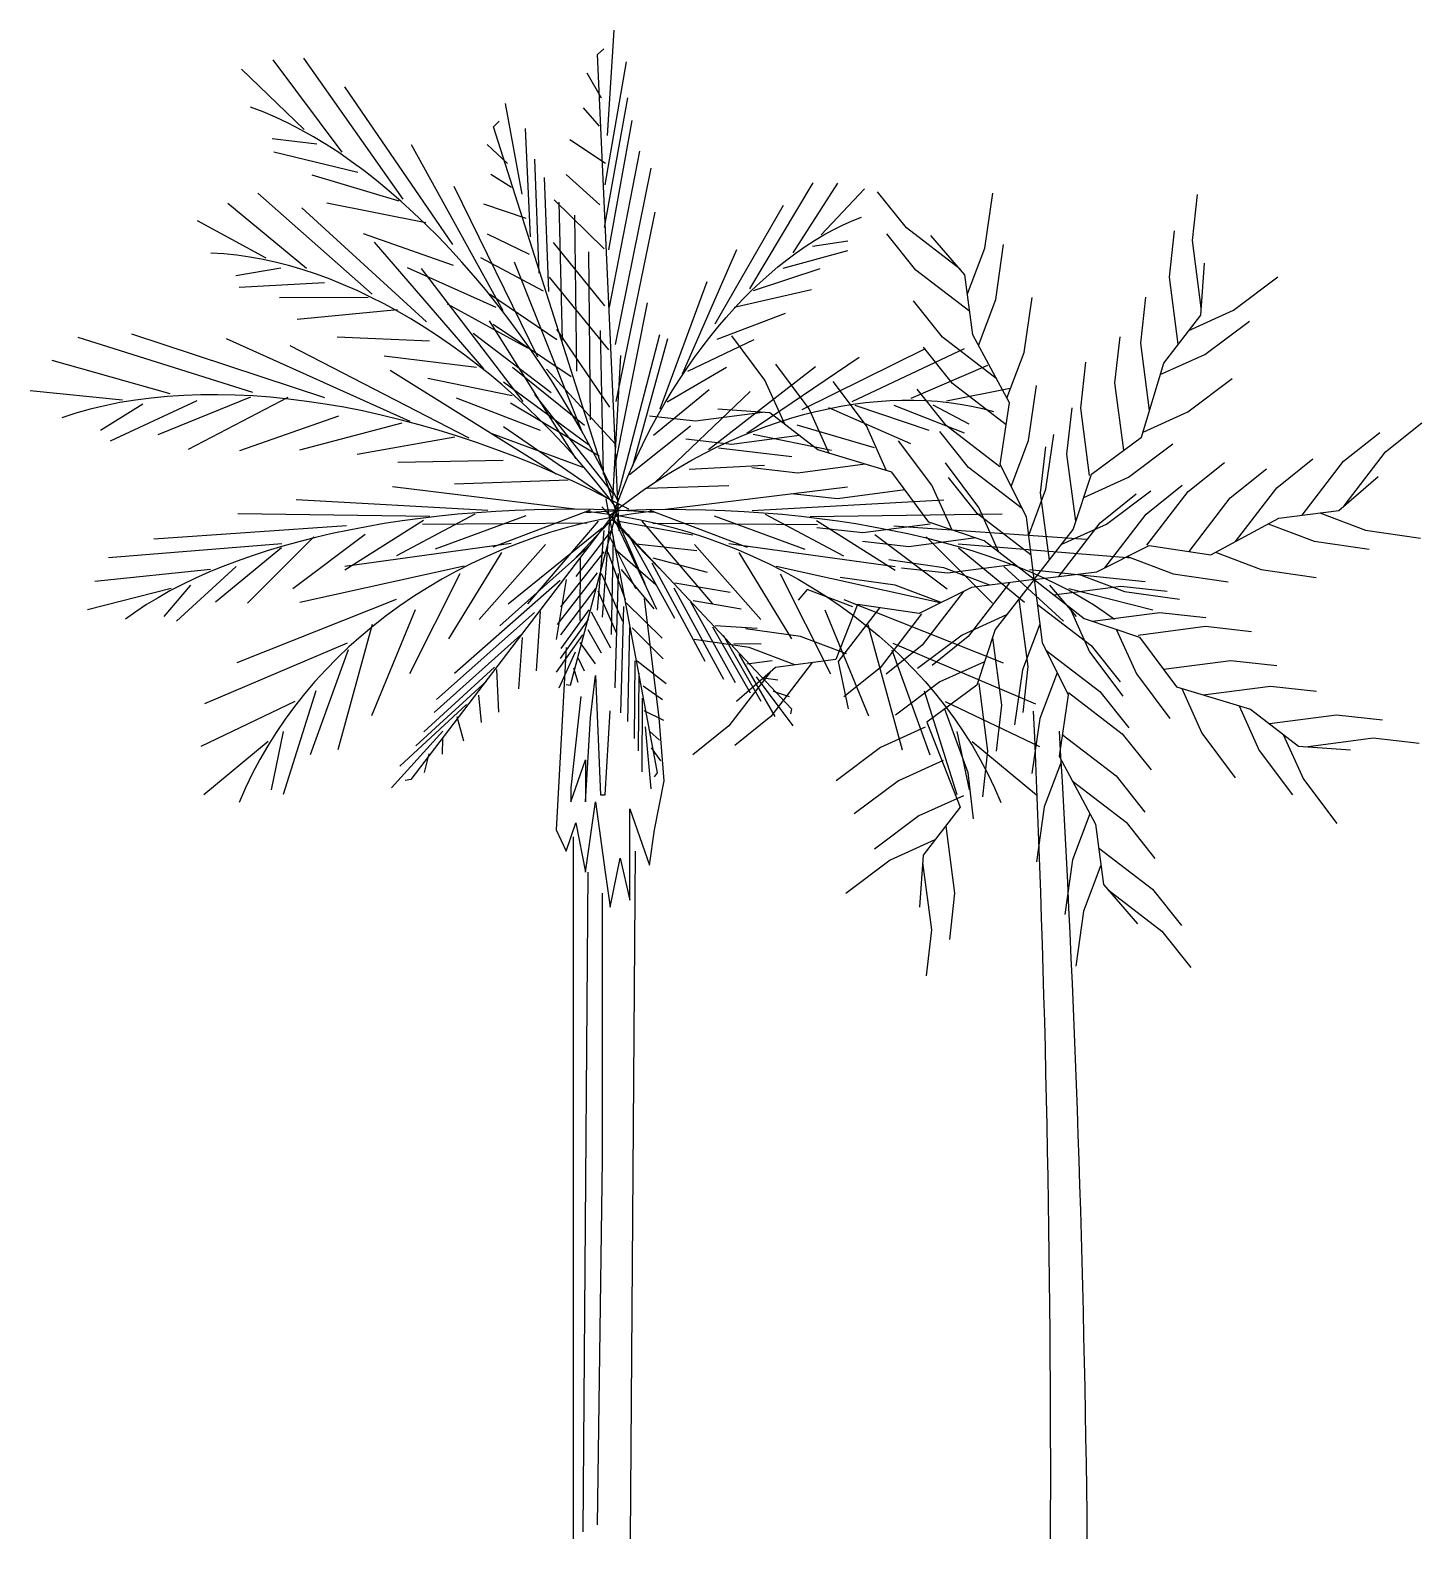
# Model space of a CAD drawing. Header units: millimetres. Extents: x 363.77 to 366.08, y 2555.83 to 2558.33.
import ezdxf

# ---------------------------------------------------------------- set-up
doc = ezdxf.new("R2010")
doc.units = ezdxf.units.MM
doc.header["$LTSCALE"] = 10
doc.layers.add('Vegetais', color=94, linetype='Continuous')

msp = doc.modelspace()

# ---------------------------------------------------------------- linework, layer by layer
at = {"layer": 'Vegetais'}
for p, q in [((364.7301, 2558.1582), (364.741, 2558.3327)), ((364.7132, 2558.2926), (364.7242, 2558.3016)), ((364.2901, 2558.1303), (364.1757, 2558.2834)), ((364.3912, 2558.0529), (364.2264, 2558.2862)), ((364.7493, 2557.5031), (364.7132, 2558.2926)), ((364.726, 2558.0766), (364.7618, 2558.28)), ((364.2269, 2558.1683), (364.123, 2558.2678)), ((364.7202, 2558.2199), (364.6965, 2558.2616)), ((364.4738, 2557.9777), (364.2945, 2558.2389)), ((364.5883, 2558.0608), (364.5609, 2558.2113)), ((364.7168, 2558.1735), (364.6901, 2558.2041)), ((364.7249, 2558.0059), (364.7636, 2558.2204)), ((364.5409, 2558.1727), (364.5503, 2558.1821)), ((364.7324, 2557.9685), (364.7711, 2558.183)), ((364.2483, 2558.1439), (364.1742, 2558.1527)), ((364.754, 2557.5055), (364.5409, 2558.1727)), ((364.6022, 2557.9905), (364.5943, 2558.1697)), ((364.7266, 2558.1119), (364.6676, 2558.1509)), ((364.3163, 2558.0966), (364.1771, 2558.1305)), ((364.5572, 2557.8675), (364.4052, 2558.1429)), ((364.5643, 2558.1118), (364.5303, 2558.1435)), ((364.7336, 2557.8736), (364.7839, 2558.1324)), ((364.6167, 2557.9302), (364.6094, 2558.1192)), ((364.7435, 2557.812), (364.8024, 2558.1039)), ((364.3844, 2558.0494), (364.2403, 2558.0925)), ((364.571, 2558.0717), (364.5364, 2558.0935)), ((364.6329, 2557.8995), (364.6256, 2558.0885)), ((364.7174, 2558.0434), (364.6613, 2558.0935)), ((364.966, 2557.9039), (365.0712, 2558.0796)), ((365.0381, 2557.9637), (365.1121, 2558.0792)), ((364.3398, 2557.895), (364.1506, 2558.0624)), ((364.6144, 2557.791), (364.4761, 2558.0735)), ((364.7243, 2557.9706), (364.6416, 2558.0513)), ((365.0844, 2557.9935), (365.1562, 2558.0695)), ((364.2312, 2557.9375), (364.1008, 2558.0457)), ((364.43, 2557.8492), (364.2232, 2558.0382)), ((364.4291, 2558.0135), (364.2645, 2558.046)), ((364.595, 2558.0207), (364.5248, 2558.0445)), ((364.6552, 2557.8188), (364.6501, 2558.0475)), ((364.6792, 2557.7678), (364.6757, 2558.0262)), ((364.7446, 2557.7171), (364.8093, 2558.0312)), ((364.9084, 2557.8463), (365.0221, 2558.0429)), ((364.1644, 2557.9546), (364.0504, 2558.0166)), ((364.4746, 2557.9427), (364.3257, 2557.9952)), ((364.5249, 2557.7716), (364.3435, 2557.9813)), ((364.6006, 2557.9608), (364.5309, 2557.9945)), ((364.7255, 2557.8758), (364.6405, 2557.9807)), ((365.0701, 2557.975), (365.1284, 2557.9838)), ((364.624, 2557.9), (364.5198, 2557.9554)), ((364.7016, 2557.6871), (364.6992, 2557.9653)), ((364.8543, 2557.7631), (364.9443, 2557.9692)), ((365.021, 2557.9383), (365.1287, 2557.9675)), ((364.1882, 2557.9383), (364.114, 2557.9255)), ((364.5455, 2557.8733), (364.3986, 2557.9386)), ((364.5901, 2557.7175), (364.4215, 2557.9376)), ((364.689, 2557.6643), (364.5761, 2557.9482)), ((364.9719, 2557.9015), (365.0824, 2557.9377)), ((364.2609, 2557.914), (364.1193, 2557.906)), ((364.7325, 2557.803), (364.6341, 2557.9233)), ((364.8173, 2557.7054), (364.8955, 2557.9162)), ((364.9401, 2557.8739), (365.0684, 2557.9029)), ((364.3335, 2557.8898), (364.1861, 2557.8889)), ((364.5979, 2557.806), (364.4646, 2557.8784)), ((364.6463, 2557.8193), (364.5343, 2557.895)), ((364.7429, 2557.6112), (364.7961, 2557.881)), ((364.3817, 2557.8695), (364.2153, 2557.8531)), ((364.6781, 2557.6224), (364.5344, 2557.8509)), ((364.9118, 2557.8207), (365.0252, 2557.8638)), ((364.2613, 2557.7234), (363.9417, 2557.8289)), ((364.6366, 2557.7316), (364.5074, 2557.8298)), ((364.6698, 2557.7584), (364.5405, 2557.845)), ((364.7337, 2557.7082), (364.6463, 2557.8373)), ((364.7233, 2557.5965), (364.7187, 2557.8351)), ((364.7476, 2557.5627), (364.8169, 2557.8283)), ((364.1421, 2557.7322), (363.8525, 2557.8232)), ((364.403, 2557.6843), (364.0986, 2557.8214)), ((364.5008, 2557.6566), (364.2041, 2557.8095)), ((364.4347, 2557.8174), (364.2816, 2557.8237)), ((364.7721, 2557.6105), (364.8299, 2557.8215)), ((364.863, 2557.7677), (364.9733, 2557.8201)), ((365.053, 2557.7039), (365.2572, 2557.8051)), ((365.1358, 2557.7173), (365.3218, 2557.8054)), ((364.0052, 2557.7301), (363.8096, 2557.7855)), ((364.5127, 2557.7736), (364.36, 2557.7923)), ((364.7389, 2557.5559), (364.7522, 2557.7935)), ((364.8974, 2557.6377), (365.0751, 2557.7756)), ((364.9609, 2557.6651), (365.1474, 2557.7908)), ((365.2335, 2557.7229), (365.3604, 2557.7776)), ((364.6449, 2557.5968), (364.3696, 2557.7686)), ((364.572, 2557.7267), (364.4321, 2557.7557)), ((364.6921, 2557.6777), (364.5723, 2557.7738)), ((364.7435, 2557.6465), (364.629, 2557.7709)), ((364.8288, 2557.7169), (364.9273, 2557.7741)), ((363.926, 2557.7196), (363.7729, 2557.735)), ((364.6987, 2557.6457), (364.5577, 2557.7496)), ((364.7395, 2557.5648), (364.6093, 2557.7288)), ((364.8063, 2557.6613), (364.8986, 2557.7371)), ((364.808, 2557.5824), (364.9664, 2557.7342)), ((365.292, 2557.7187), (365.3974, 2557.7392)), ((363.9599, 2557.713), (363.8893, 2557.6691)), ((364.0491, 2557.7187), (363.9055, 2557.6515)), ((364.1383, 2557.7243), (363.9847, 2557.662)), ((364.1998, 2557.7239), (364.0348, 2557.6379)), ((364.6187, 2557.6694), (364.4798, 2557.7231)), ((364.7161, 2557.6267), (364.569, 2557.7144)), ((365.0966, 2557.7075), (365.2324, 2557.6477)), ((365.1402, 2557.7112), (365.2628, 2557.6697)), ((365.2048, 2557.7114), (365.3213, 2557.6655)), ((365.2694, 2557.7117), (365.329, 2557.6804)), ((364.2838, 2557.6931), (364.1202, 2557.6356)), ((364.3892, 2557.6812), (364.2194, 2557.6365)), ((364.73, 2557.5564), (364.5578, 2557.6753)), ((364.7665, 2557.5966), (364.8675, 2557.677)), ((365.0437, 2557.6785), (365.1723, 2557.6414)), ((364.477, 2557.6584), (364.3148, 2557.6294)), ((364.6897, 2557.6081), (364.5387, 2557.6638)), ((364.9714, 2557.6634), (365.1016, 2557.6367)), ((364.914, 2557.6404), (365.0354, 2557.626)), ((364.5571, 2557.6197), (364.3825, 2557.6162)), ((364.8654, 2557.6053), (364.9901, 2557.6119)), ((364.6801, 2557.5382), (364.3737, 2557.5758)), ((364.6649, 2557.5872), (364.4765, 2557.5806)), ((364.7959, 2557.5736), (364.9311, 2557.5784)), ((364.8215, 2557.5382), (365.1279, 2557.5758)), ((364.5315, 2557.5367), (364.2137, 2557.5546)), ((364.7274, 2557.5558), (364.8122, 2557.102)), ((364.9701, 2557.5367), (365.2878, 2557.5546)), ((364.4356, 2557.5267), (364.1174, 2557.5312)), ((364.51, 2557.5307), (364.3802, 2557.4615)), ((364.7475, 2557.5412), (364.4039, 2557.0908)), ((364.5948, 2557.5277), (364.4443, 2557.4727)), ((364.7013, 2557.5374), (364.5399, 2557.476)), ((364.7484, 2557.5483), (364.6684, 2557.247)), ((364.7418, 2557.526), (364.6733, 2557.4538)), ((364.7207, 2557.5427), (365.0352, 2557.2081)), ((364.8003, 2557.5374), (364.9616, 2557.476)), ((364.9067, 2557.5277), (365.0573, 2557.4727)), ((364.9915, 2557.5307), (365.1213, 2557.4615)), ((365.066, 2557.5267), (365.3842, 2557.5312)), ((364.2971, 2557.5114), (363.978, 2557.4891)), ((364.4248, 2557.5203), (364.2945, 2557.4377)), ((364.6962, 2557.516), (364.4233, 2557.5134)), ((364.7211, 2557.5075), (364.5655, 2557.3816)), ((364.7145, 2557.5193), (364.5976, 2557.3823)), ((364.7381, 2557.5066), (364.6774, 2557.4271)), ((364.7241, 2557.5038), (364.713, 2557.3717)), ((364.7333, 2557.5215), (364.7212, 2557.3597)), ((364.7375, 2557.5211), (364.8164, 2557.4407)), ((364.744, 2557.5171), (364.8114, 2557.3734)), ((364.7457, 2557.5223), (364.7917, 2557.4157)), ((364.7486, 2557.5192), (364.8716, 2557.4966)), ((364.7871, 2557.5193), (364.9039, 2557.3823)), ((364.8054, 2557.516), (365.0783, 2557.5134)), ((365.0768, 2557.5203), (365.2071, 2557.4377)), ((365.2045, 2557.5114), (365.5236, 2557.4891)), ((364.1899, 2557.4816), (363.9026, 2557.4582)), ((364.2434, 2557.4932), (364.1334, 2557.383)), ((364.3284, 2557.4969), (364.2085, 2557.4071)), ((364.5704, 2557.4818), (364.2943, 2557.4438)), ((364.6272, 2557.4804), (364.5175, 2557.3563)), ((364.7012, 2557.4791), (364.5516, 2557.3458)), ((364.7335, 2557.4939), (364.7765, 2557.4073)), ((364.7397, 2557.4939), (364.736, 2557.3314)), ((364.7645, 2557.4974), (364.8411, 2557.3581)), ((364.7775, 2557.4816), (364.8783, 2557.4705)), ((364.8744, 2557.4804), (364.9841, 2557.3563)), ((364.9312, 2557.4818), (365.2072, 2557.4438)), ((365.1731, 2557.4969), (365.293, 2557.4071)), ((365.2582, 2557.4932), (365.3682, 2557.383)), ((365.3116, 2557.4816), (365.599, 2557.4582)), ((364.1897, 2557.4749), (364.0804, 2557.3848)), ((364.5541, 2557.4673), (364.4667, 2557.324)), ((364.7241, 2557.4685), (364.6519, 2557.377)), ((364.6847, 2557.4596), (364.684, 2557.3544)), ((364.7308, 2557.4678), (364.7593, 2557.3893)), ((364.7424, 2557.4733), (364.8101, 2557.414)), ((364.8036, 2557.4501), (364.8914, 2557.2868)), ((364.8054, 2557.4582), (364.8951, 2557.4346)), ((364.9475, 2557.4673), (365.0349, 2557.324)), ((365.3119, 2557.4749), (365.4212, 2557.3848)), ((364.0717, 2557.4388), (363.88, 2557.4188)), ((364.1143, 2557.444), (364.0156, 2557.3536)), ((364.4922, 2557.4446), (364.2202, 2557.3841)), ((364.4851, 2557.4317), (364.4017, 2557.2659)), ((364.7129, 2557.4334), (364.6464, 2557.3479)), ((364.7196, 2557.4327), (364.7548, 2557.3535)), ((364.7478, 2557.4322), (364.7421, 2557.2428)), ((364.7525, 2557.4387), (364.8071, 2557.3736)), ((365.0094, 2557.4446), (365.2814, 2557.3841)), ((365.0165, 2557.4317), (365.0999, 2557.2659)), ((365.3872, 2557.444), (365.4859, 2557.3536)), ((365.4299, 2557.4388), (365.6216, 2557.4188)), ((364.0069, 2557.4076), (363.8677, 2557.3722)), ((364.0389, 2557.4131), (363.9947, 2557.361)), ((364.6518, 2557.4207), (364.4763, 2557.2664)), ((364.6613, 2557.4222), (364.6451, 2557.3229)), ((364.7102, 2557.4073), (364.6523, 2557.3309)), ((364.7141, 2557.4037), (364.7444, 2557.3348)), ((364.8399, 2557.4087), (364.9221, 2557.2573)), ((364.8417, 2557.4168), (364.9332, 2557.4013)), ((365.4626, 2557.4131), (365.5069, 2557.361)), ((365.4947, 2557.4076), (365.6339, 2557.3722)), ((364.3795, 2557.3895), (364.1156, 2557.2841)), ((364.7564, 2557.3774), (364.7517, 2557.2014)), ((364.7612, 2557.3838), (364.8204, 2557.3251)), ((364.8159, 2557.1934), (364.7915, 2557.3911)), ((364.8677, 2557.3852), (364.9416, 2557.2519)), ((364.8723, 2557.3874), (364.9519, 2557.3736)), ((365.1221, 2557.3895), (365.386, 2557.2841)), ((364.4109, 2557.372), (364.3387, 2557.1966)), ((364.609, 2557.3676), (364.4465, 2557.2238)), ((364.6185, 2557.3691), (364.6118, 2557.2713)), ((364.6982, 2557.3559), (364.6517, 2557.2914)), ((364.699, 2557.3723), (364.6525, 2557.3078)), ((364.7029, 2557.3686), (364.7351, 2557.3094)), ((365.0906, 2557.372), (365.1628, 2557.1966)), ((364.3399, 2557.3476), (364.2828, 2557.1402)), ((364.5856, 2557.3302), (364.4425, 2557.2021)), ((364.5886, 2557.3265), (364.5824, 2557.2414)), ((364.6888, 2557.3305), (364.6451, 2557.2691)), ((364.6973, 2557.3395), (364.7198, 2557.3011)), ((364.7666, 2557.3427), (364.7634, 2557.187)), ((364.7708, 2557.3424), (364.8221, 2557.2911)), ((364.904, 2557.3438), (364.9666, 2557.2344)), ((364.9086, 2557.346), (364.978, 2557.342)), ((364.9217, 2557.3302), (364.9843, 2557.2208)), ((365.1617, 2557.3476), (365.2187, 2557.1402)), ((364.2983, 2557.3169), (364.0617, 2557.2165)), ((364.3003, 2557.3057), (364.2372, 2557.132)), ((364.6765, 2557.3021), (364.6492, 2557.2423)), ((364.6841, 2557.3178), (364.7094, 2557.2824)), ((364.9393, 2557.3165), (364.9846, 2557.3159)), ((365.2013, 2557.3057), (365.2644, 2557.132)), ((365.2033, 2557.3169), (365.4398, 2557.2165)), ((364.5428, 2557.2771), (364.4256, 2557.17)), ((364.6739, 2557.2761), (364.6808, 2557.2523)), ((364.6814, 2557.2918), (364.6912, 2557.271)), ((364.7752, 2557.2878), (364.774, 2557.1591)), ((364.7794, 2557.2875), (364.8275, 2557.25)), ((364.9477, 2557.2986), (365.0075, 2557.1952)), ((364.9608, 2557.2828), (365.0032, 2557.2881)), ((364.5294, 2557.2539), (364.4122, 2557.1468)), ((364.5458, 2557.2734), (364.5495, 2557.2025)), ((364.7019, 2557.1934), (364.7101, 2557.2632)), ((364.7101, 2557.2632), (364.7182, 2557.0655)), ((364.7821, 2557.267), (364.7809, 2557.1382)), ((364.9766, 2557.261), (365.0372, 2557.1799)), ((364.9886, 2557.2594), (365.0127, 2557.256)), ((364.2464, 2557.238), (364.1925, 2557.066)), ((364.5159, 2557.2307), (364.5206, 2557.1852)), ((364.6684, 2557.247), (364.6617, 2557.2477)), ((364.6857, 2557.2283), (364.6694, 2557.0771)), ((364.7875, 2557.2259), (364.7869, 2557.1039)), ((364.789, 2557.2461), (364.8213, 2557.2234)), ((365.0045, 2557.2376), (365.0313, 2557.2283)), ((365.2551, 2557.238), (365.3091, 2557.066)), ((364.2119, 2557.2202), (364.0556, 2557.1458)), ((364.4965, 2557.215), (364.3858, 2557.1131)), ((364.7264, 2557.0655), (364.7345, 2557.205)), ((364.7902, 2557.2053), (364.823, 2557.1893)), ((365.0352, 2557.2081), (365.0334, 2557.2)), ((365.2897, 2557.2202), (365.446, 2557.1458)), ((364.48, 2557.1955), (364.4912, 2557.1553)), ((364.6938, 2557.0539), (364.7019, 2557.1934)), ((364.7924, 2557.1781), (364.8017, 2557.0757)), ((364.824, 2557.0887), (364.8159, 2557.1934)), ((364.1672, 2557.1542), (364.0606, 2557.0655)), ((364.1926, 2557.1704), (364.1722, 2557.0739)), ((364.4571, 2557.1708), (364.3719, 2557.0773)), ((364.4567, 2557.1581), (364.4557, 2557.1328)), ((364.8004, 2557.1707), (364.8162, 2557.1559)), ((365.309, 2557.1704), (365.3294, 2557.0739)), ((365.3344, 2557.1542), (365.441, 2557.0655)), ((364.4337, 2557.1334), (364.4263, 2557.1028)), ((364.8026, 2557.1434), (364.8179, 2557.1219)), ((364.6694, 2557.0539), (364.6938, 2557.1236)), ((364.6938, 2557.1236), (364.6938, 2557.0539)), ((364.8122, 2557.102), (364.8075, 2557.0956)), ((364.4039, 2557.0908), (364.3944, 2557.0893)), ((364.6694, 2557.0771), (364.6694, 2557.0539)), ((364.7182, 2557.0655), (364.7264, 2557.0655))]:
    msp.add_line(p, q, dxfattribs=at)
at = {"layer": 'Vegetais', "color": 34}
for p, q in [((364.6613, 2557.3097), (364.645, 2557.0073)), ((364.8078, 2557.0073), (364.824, 2557.0887)), ((364.6938, 2556.9376), (364.7101, 2557.0539)), ((364.7101, 2557.0539), (364.7264, 2556.9376)), ((364.7671, 2557.0422), (364.7996, 2556.9492)), ((364.7671, 2556.891), (364.7671, 2557.0422)), ((364.645, 2557.0073), (364.6613, 2556.9724)), ((364.6613, 2556.9724), (364.6775, 2557.019)), ((364.6775, 2557.019), (364.6938, 2556.9376)), ((364.7996, 2556.9492), (364.8078, 2557.0073)), ((364.673, 2556.9957), (364.673, 2555.8327)), ((364.7345, 2556.8794), (364.7508, 2556.9608)), ((364.7508, 2556.9608), (364.7671, 2556.891)), ((364.7758, 2556.9724), (364.7676, 2555.8327)), ((364.6974, 2556.9376), (364.6893, 2555.8443)), ((364.7264, 2556.9376), (364.7345, 2556.8794)), ((364.7219, 2556.4607), (364.7219, 2556.9027)), ((364.7137, 2555.8559), (364.7219, 2556.4607))]:
    msp.add_line(p, q, dxfattribs=at)
at = {"layer": 'Vegetais'}
for points in [[(365.3149, 2557.9364), (365.2257, 2558.0049), (365.1778, 2558.0649)], [(365.3268, 2557.8956), (365.3556, 2557.9716), (365.3686, 2558.0626)], [(365.7144, 2557.8724), (365.6998, 2557.9839), (365.7083, 2558.0603)], [(365.3306, 2557.8667), (365.2414, 2557.9352), (365.1934, 2557.9952)], [(365.4374, 2557.4222), (365.4245, 2557.5263), (365.3811, 2557.613), (365.3963, 2557.715), (365.3356, 2557.8277), (365.3227, 2557.9275), (365.2663, 2557.9925)], [(365.345, 2557.8103), (365.3738, 2557.8863), (365.3868, 2557.9773)], [(365.6762, 2557.8121), (365.6616, 2557.9236), (365.67, 2557.9999)], [(365.4374, 2557.4222), (365.5019, 2557.505), (365.5326, 2557.597), (365.6154, 2557.6583), (365.6522, 2557.7809), (365.7136, 2557.8606), (365.7197, 2557.9465)], [(365.6939, 2557.8352), (365.768, 2557.8685), (365.8416, 2557.9237)], [(365.3744, 2557.7557), (365.2852, 2557.8242), (365.2372, 2557.8842)], [(365.3921, 2557.7228), (365.4209, 2557.7988), (365.4339, 2557.8899)], [(365.6287, 2557.7026), (365.6141, 2557.8141), (365.6226, 2557.8904)], [(365.6465, 2557.762), (365.7206, 2557.7954), (365.7942, 2557.8505)], [(365.0245, 2557.6787), (364.9911, 2557.7528), (364.9359, 2557.8264)], [(365.3909, 2557.6788), (365.3018, 2557.7473), (365.2538, 2557.8073)], [(365.586, 2557.6366), (365.5714, 2557.7481), (365.5799, 2557.8244)], [(365.0977, 2557.6313), (365.0643, 2557.7053), (365.0091, 2557.779)], [(365.5294, 2557.5946), (365.5147, 2557.7061), (365.5232, 2557.7824)], [(365.1928, 2557.6027), (365.1594, 2557.6768), (365.1042, 2557.7504)], [(365.618, 2557.6668), (365.692, 2557.7002), (365.7656, 2557.7554)], [(365.3805, 2557.6091), (365.2913, 2557.6776), (365.2434, 2557.7376)], [(365.3993, 2557.5767), (365.4281, 2557.6526), (365.4411, 2557.7437)], [(365.4374, 2557.4222), (365.3547, 2557.4866), (365.2627, 2557.5173), (365.2014, 2557.6001), (365.0787, 2557.637), (364.999, 2557.6983), (364.9132, 2557.7045)], [(365.5065, 2557.5188), (365.4918, 2557.6303), (365.5003, 2557.7066)], [(364.9872, 2557.6992), (364.8757, 2557.6845), (364.7994, 2557.693)], [(365.9516, 2557.5447), (366.0201, 2557.6339), (366.0801, 2557.6819)], [(365.0476, 2557.661), (364.9361, 2557.6463), (364.8597, 2557.6548)], [(365.3013, 2557.5044), (365.2679, 2557.5785), (365.2127, 2557.6521)], [(365.418, 2557.5393), (365.3288, 2557.6078), (365.2808, 2557.6678)], [(365.4283, 2557.4959), (365.457, 2557.5719), (365.4701, 2557.6629)], [(365.8819, 2557.5291), (365.9505, 2557.6183), (366.0104, 2557.6662)], [(365.4627, 2557.4546), (365.448, 2557.5661), (365.4565, 2557.6424)], [(365.5197, 2557.5584), (365.5937, 2557.5918), (365.6674, 2557.647)], [(365.157, 2557.6135), (365.0455, 2557.5988), (364.9692, 2557.6073)], [(365.3789, 2557.4678), (365.3455, 2557.5419), (365.2903, 2557.6155)], [(365.6243, 2557.4791), (365.6928, 2557.5683), (365.7528, 2557.6163)], [(365.6941, 2557.4687), (365.7626, 2557.5579), (365.8225, 2557.6059)], [(365.771, 2557.4852), (365.8395, 2557.5744), (365.8994, 2557.6224)], [(365.4324, 2557.4629), (365.3432, 2557.5314), (365.2952, 2557.5914)], [(365.4374, 2557.4222), (365.5415, 2557.4352), (365.6283, 2557.4785), (365.7302, 2557.4633), (365.843, 2557.524), (365.9427, 2557.537), (366.0078, 2557.5933)], [(365.5545, 2557.4417), (365.623, 2557.5309), (365.683, 2557.5788)], [(365.2231, 2557.5708), (365.1116, 2557.5562), (365.0353, 2557.5646)], [(365.4782, 2557.4273), (365.5467, 2557.5165), (365.6066, 2557.5644)], [(365.483, 2557.4808), (365.5571, 2557.5142), (365.6307, 2557.5694)], [(365.9108, 2557.5328), (365.9868, 2557.5041), (366.0779, 2557.491)], [(365.265, 2557.5141), (365.1535, 2557.4995), (365.0772, 2557.508)], [(365.8255, 2557.5146), (365.9015, 2557.4859), (365.9926, 2557.4728)], [(365.3409, 2557.4912), (365.2294, 2557.4766), (365.153, 2557.4851)], [(365.3638, 2557.413), (365.2878, 2557.4418), (365.1967, 2557.4548)], [(365.5919, 2557.4603), (365.6679, 2557.4316), (365.759, 2557.4186)], [(365.7381, 2557.4675), (365.814, 2557.4388), (365.9051, 2557.4257)], [(365.283, 2557.3841), (365.207, 2557.4128), (365.1159, 2557.4259)], [(365.4051, 2557.4474), (365.2935, 2557.4328), (365.2172, 2557.4413)], [(365.5111, 2557.4314), (365.5871, 2557.4026), (365.6782, 2557.3896)], [(365.4374, 2557.4222), (365.3334, 2557.4092), (365.2466, 2557.3659), (365.1447, 2557.3811), (365.1086, 2557.2897), (365.0088, 2557.2768), (364.9438, 2557.2204)], [(365.1368, 2557.3769), (365.0609, 2557.4056), (365.0464, 2557.388)], [(365.3204, 2557.4027), (365.2518, 2557.3135), (365.1919, 2557.2656)], [(365.4374, 2557.4222), (365.373, 2557.3394), (365.3423, 2557.2474), (365.2595, 2557.1861), (365.3147, 2557.0451), (365.2533, 2556.9654), (365.2472, 2556.8795)], [(365.3967, 2557.4171), (365.3282, 2557.3279), (365.2682, 2557.28)], [(365.4374, 2557.4222), (365.4504, 2557.3181), (365.4938, 2557.2314), (365.4786, 2557.1294), (365.5392, 2557.0167), (365.5522, 2556.9169), (365.6086, 2556.8519)], [(365.4374, 2557.4222), (365.5202, 2557.3578), (365.6122, 2557.3271), (365.6735, 2557.2443), (365.7962, 2557.2074), (365.8759, 2557.1461), (365.9617, 2557.1399)], [(365.4698, 2557.397), (365.5813, 2557.4116), (365.6577, 2557.4031)], [(365.1808, 2557.3757), (365.1123, 2557.2865), (365.129, 2557.2079)], [(365.4122, 2557.3898), (365.4269, 2557.2783), (365.4184, 2557.202)], [(365.4425, 2557.3815), (365.5317, 2557.313), (365.5797, 2557.253)], [(365.496, 2557.3766), (365.5294, 2557.3026), (365.5846, 2557.2289)], [(365.2506, 2557.3653), (365.182, 2557.2761), (365.1221, 2557.2281)], [(365.3918, 2557.3636), (365.3178, 2557.3302), (365.2442, 2557.275)], [(365.534, 2557.3532), (365.6455, 2557.3678), (365.7218, 2557.3593)], [(365.126, 2557.2991), (365.05, 2557.3279), (364.9589, 2557.3409)], [(365.3684, 2557.3256), (365.383, 2557.2141), (365.3746, 2557.1378)], [(365.4466, 2557.3485), (365.4179, 2557.2726), (365.4048, 2557.1815)], [(365.5736, 2557.34), (365.607, 2557.2659), (365.6622, 2557.1923)], [(365.6098, 2557.3303), (365.7213, 2557.3449), (365.7977, 2557.3364)], [(365.0407, 2557.2809), (364.9647, 2557.3097), (364.8737, 2557.3227)], [(365.4569, 2557.3051), (365.5461, 2557.2366), (365.5941, 2557.1766)], [(365.0696, 2557.2847), (365.0011, 2557.1955), (364.9411, 2557.1475)], [(365.3552, 2557.286), (365.2811, 2557.2526), (365.2075, 2557.1974)], [(365.6518, 2557.2736), (365.7633, 2557.2882), (365.8396, 2557.2798)], [(364.9999, 2557.269), (364.9314, 2557.1798), (364.8714, 2557.1319)], [(365.4756, 2557.2678), (365.4468, 2557.1918), (365.4338, 2557.1007)], [(365.3455, 2557.2498), (365.3602, 2557.1383), (365.3517, 2557.062)], [(365.4944, 2557.2353), (365.5835, 2557.1668), (365.6315, 2557.1068)], [(365.6821, 2557.2417), (365.7155, 2557.1676), (365.7706, 2557.094)], [(365.7178, 2557.231), (365.8294, 2557.2456), (365.9057, 2557.2371)], [(365.2889, 2557.2079), (365.3277, 2557.1023), (365.3362, 2557.026)], [(365.7772, 2557.2131), (365.8106, 2557.1391), (365.8658, 2557.0654)], [(365.2569, 2557.1776), (365.1829, 2557.1442), (365.1092, 2557.089)], [(365.8273, 2557.1835), (365.9388, 2557.1981), (366.0151, 2557.1896)], [(365.4839, 2557.1656), (365.5731, 2557.0971), (365.6211, 2557.0371)], [(365.8504, 2557.1657), (365.8838, 2557.0916), (365.939, 2557.018)], [(365.8877, 2557.1452), (365.9992, 2557.1599), (366.0755, 2557.1514)], [(365.2866, 2557.1223), (365.2126, 2557.0889), (365.1389, 2557.0338)], [(365.4828, 2557.1216), (365.454, 2557.0456), (365.441, 2556.9545)], [(365.5005, 2557.0887), (365.5897, 2557.0202), (365.6376, 2556.9602)], [(365.3204, 2557.064), (365.2463, 2557.0306), (365.1727, 2556.9755)], [(365.5299, 2557.0341), (365.5011, 2556.9581), (365.4881, 2556.8671)], [(365.2907, 2557.0139), (365.3053, 2556.9024), (365.2968, 2556.8261)], [(365.2729, 2556.9908), (365.1989, 2556.9575), (365.1252, 2556.9023)], [(365.5443, 2556.9777), (365.6335, 2556.9092), (365.6815, 2556.8492)], [(365.2525, 2556.9536), (365.2671, 2556.8421), (365.2586, 2556.7657)], [(365.5481, 2556.9488), (365.5193, 2556.8729), (365.5063, 2556.7818)], [(365.56, 2556.908), (365.6491, 2556.8395), (365.6971, 2556.7795)]]:
    msp.add_lwpolyline(points, dxfattribs=at)
at = {"layer": 'Vegetais', "color": 34}
for centre, radius, start, end in [((336.9613, 2555.9355), 28.5035, 359.79327, 2.55089), ((337.4504, 2555.5358), 28.0767, 0.60588, 3.339)]:
    msp.add_arc(centre, radius, start, end, dxfattribs=at)
at = {"layer": 'Vegetais'}
for centre, major_axis, ratio, start_param, end_param in [((364.305, 2557.4024), (-0.4152, 0.798), 0.514658, 4.633715, 5.781687), ((364.328, 2557.2748), (-0.5006, 0.6147), 0.621303, 4.633715, 5.781687), ((364.4693, 2557.0983), (-0.8599, 0.4148), 0.551995, 4.633715, 5.781687), ((364.7216, 2557.1348), (-0.9096, 0.0322), 0.442679, 4.633715, 5.781687), ((364.865, 2556.8518), (0.7839, 0.1408), 0.860949, 1.492122, 2.640094)]:
    msp.add_ellipse(centre, major_axis=major_axis, ratio=ratio, start_param=start_param, end_param=end_param, dxfattribs=at)
at = {"layer": 'Vegetais', "extrusion": (0, 0, -1)}
for centre, major_axis, ratio, start_param, end_param in [((365.1102, 2557.4315), (0.2407, 0.5963), 0.593584, 4.633715, 5.781687), ((365.0405, 2557.1939), (0.521, 0.377), 0.703506, 4.633715, 5.781687), ((364.78, 2557.1348), (0.9096, 0.0322), 0.442679, 4.633715, 5.781687), ((364.6366, 2556.8518), (-0.7839, 0.1408), 0.860949, 1.492122, 2.640094)]:
    msp.add_ellipse(centre, major_axis=major_axis, ratio=ratio, start_param=start_param, end_param=end_param, dxfattribs=at)

doc.saveas('drawing.dxf')
